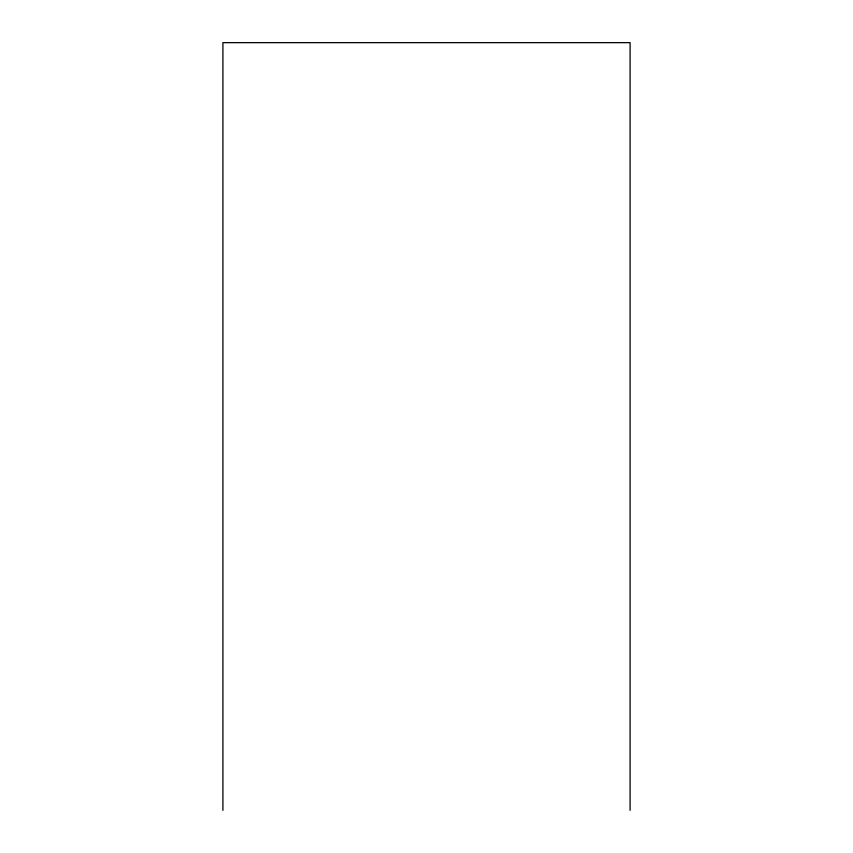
<?xml version="1.0" encoding="UTF-8"?>
<svg xmlns="http://www.w3.org/2000/svg" width="853" height="853" viewBox="0 0 853 853"><rect width="100%" height="100%" fill="white"/><g stroke="black" fill="none" stroke-linecap="round" stroke-linejoin="round"><path stroke-width="1.28" d="M630.09 810.35L630.09 42.65L222.91 42.65L222.91 810.35"/></g></svg>
